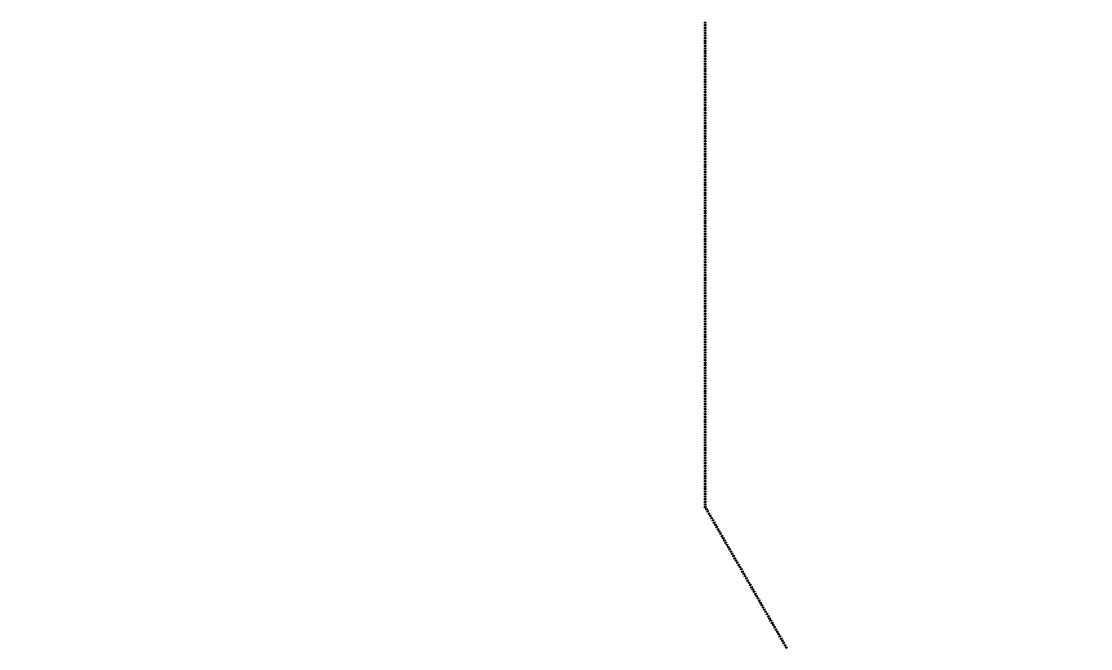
# Model space of a CAD drawing. Header units: inches. Extents: x 0 to 114300, y 0 to 114300.
# Drawn here: x 30997 to 33488, y 30688 to 32149 of the extents above; entities that cross this region are included whole.
import ezdxf

# ---------------------------------------------------------------- set-up
doc = ezdxf.new("R2010")
doc.units = ezdxf.units.IN
doc.header["$MEASUREMENT"] = 0

msp = doc.modelspace()

# ---------------------------------------------------------------- hatches: boundary and pattern name
h = msp.add_hatch()
h.set_pattern_fill('ANSI31', color=256, scale=100)
h.set_pattern_definition([(45, (-3636.992, -6350), (-8.8388348, 8.8388348), [])])
h.paths.add_polyline_path([(114300, 0), (0, 0), (0, 114300), (114300, 114300)])
edge = h.paths.add_edge_path(flags=16)
edge.add_arc((57150, 57150), 50800, 288.35844, 529.79531, ccw=False)
edge.add_line((73150, 8935.5), (41150, 8935.5))
edge.add_arc((57150, 57150), 50800, 190.20469, 251.64156, ccw=False)
edge.add_arc((57150, 57150), 50800, 169.79531, 190.20469, ccw=False)

# ---------------------------------------------------------------- linework, layer by layer
for points in [[(32591.9, 32144.7), (32588.9, 32144.7), (32588.9, 32147.7), (32591.9, 32147.7)], [(32591.9, 32138.7), (32588.9, 32138.7), (32588.9, 32141.7), (32591.9, 32141.7)], [(32591.9, 32132.7), (32588.9, 32132.7), (32588.9, 32135.7), (32591.9, 32135.7)], [(32591.9, 32126.7), (32588.9, 32126.7), (32588.9, 32129.7), (32591.9, 32129.7)], [(32591.9, 32120.7), (32588.9, 32120.7), (32588.9, 32123.7), (32591.9, 32123.7)], [(32591.9, 32114.7), (32588.9, 32114.7), (32588.9, 32117.7), (32591.9, 32117.7)], [(32591.9, 32108.7), (32588.9, 32108.7), (32588.9, 32111.7), (32591.9, 32111.7)], [(32591.9, 32102.7), (32588.9, 32102.7), (32588.9, 32105.7), (32591.9, 32105.7)], [(32591.9, 32096.7), (32588.9, 32096.7), (32588.9, 32099.7), (32591.9, 32099.7)], [(32591.9, 32090.7), (32588.9, 32090.7), (32588.9, 32093.7), (32591.9, 32093.7)], [(32591.9, 32084.7), (32588.9, 32084.7), (32588.9, 32087.7), (32591.9, 32087.7)], [(32591.9, 32078.7), (32588.9, 32078.7), (32588.9, 32081.7), (32591.9, 32081.7)], [(32591.9, 32072.7), (32588.9, 32072.7), (32588.9, 32075.7), (32591.9, 32075.7)], [(32591.9, 32066.7), (32588.9, 32066.7), (32588.9, 32069.7), (32591.9, 32069.7)], [(32591.9, 32060.7), (32588.9, 32060.7), (32588.9, 32063.7), (32591.9, 32063.7)], [(32591.9, 32054.7), (32588.9, 32054.7), (32588.9, 32057.7), (32591.9, 32057.7)], [(32591.9, 32048.7), (32588.9, 32048.7), (32588.9, 32051.7), (32591.9, 32051.7)], [(32591.9, 32042.7), (32588.9, 32042.7), (32588.9, 32045.7), (32591.9, 32045.7)], [(32591.9, 32036.7), (32588.9, 32036.7), (32588.9, 32039.7), (32591.9, 32039.7)], [(32591.9, 32030.7), (32588.9, 32030.7), (32588.9, 32033.7), (32591.9, 32033.7)], [(32591.9, 32024.7), (32588.9, 32024.7), (32588.9, 32027.7), (32591.9, 32027.7)], [(32591.9, 32018.7), (32588.9, 32018.7), (32588.9, 32021.7), (32591.9, 32021.7)], [(32591.9, 32012.7), (32588.9, 32012.7), (32588.9, 32015.7), (32591.9, 32015.7)], [(32591.9, 32006.7), (32588.9, 32006.7), (32588.9, 32009.7), (32591.9, 32009.7)], [(32591.9, 32000.7), (32588.9, 32000.7), (32588.9, 32003.7), (32591.9, 32003.7)], [(32591.9, 31994.7), (32588.9, 31994.7), (32588.9, 31997.7), (32591.9, 31997.7)], [(32591.9, 31988.7), (32588.9, 31988.7), (32588.9, 31991.7), (32591.9, 31991.7)], [(32591.9, 31982.7), (32588.9, 31982.7), (32588.9, 31985.7), (32591.9, 31985.7)], [(32591.9, 31976.7), (32588.9, 31976.7), (32588.9, 31979.7), (32591.9, 31979.7)], [(32591.9, 31970.7), (32588.9, 31970.7), (32588.9, 31973.7), (32591.9, 31973.7)], [(32591.9, 31964.7), (32588.9, 31964.7), (32588.9, 31967.7), (32591.9, 31967.7)], [(32591.9, 31958.7), (32588.9, 31958.7), (32588.9, 31961.7), (32591.9, 31961.7)], [(32591.9, 31952.7), (32588.9, 31952.7), (32588.9, 31955.7), (32591.9, 31955.7)], [(32591.9, 31946.7), (32588.9, 31946.7), (32588.9, 31949.7), (32591.9, 31949.7)], [(32591.9, 31940.7), (32588.9, 31940.7), (32588.9, 31943.7), (32591.9, 31943.7)], [(32591.9, 31934.7), (32588.9, 31934.7), (32588.9, 31937.7), (32591.9, 31937.7)], [(32591.9, 31928.7), (32588.9, 31928.7), (32588.9, 31931.7), (32591.9, 31931.7)], [(32591.9, 31922.7), (32588.9, 31922.7), (32588.9, 31925.7), (32591.9, 31925.7)], [(32591.9, 31916.7), (32588.9, 31916.7), (32588.9, 31919.7), (32591.9, 31919.7)], [(32591.9, 31910.7), (32588.9, 31910.7), (32588.9, 31913.7), (32591.9, 31913.7)], [(32591.9, 31904.7), (32588.9, 31904.7), (32588.9, 31907.7), (32591.9, 31907.7)], [(32591.9, 31898.7), (32588.9, 31898.7), (32588.9, 31901.7), (32591.9, 31901.7)], [(32591.9, 31892.7), (32588.9, 31892.7), (32588.9, 31895.7), (32591.9, 31895.7)], [(32591.9, 31886.7), (32588.9, 31886.7), (32588.9, 31889.7), (32591.9, 31889.7)], [(32591.9, 31880.7), (32588.9, 31880.7), (32588.9, 31883.7), (32591.9, 31883.7)], [(32591.9, 31874.7), (32588.9, 31874.7), (32588.9, 31877.7), (32591.9, 31877.7)], [(32591.9, 31868.7), (32588.9, 31868.7), (32588.9, 31871.7), (32591.9, 31871.7)], [(32591.9, 31862.7), (32588.9, 31862.7), (32588.9, 31865.7), (32591.9, 31865.7)], [(32591.9, 31856.7), (32588.9, 31856.7), (32588.9, 31859.7), (32591.9, 31859.7)], [(32591.9, 31850.7), (32588.9, 31850.7), (32588.9, 31853.7), (32591.9, 31853.7)], [(32591.9, 31844.7), (32588.9, 31844.7), (32588.9, 31847.7), (32591.9, 31847.7)], [(32591.9, 31838.7), (32588.9, 31838.7), (32588.9, 31841.7), (32591.9, 31841.7)], [(32591.9, 31832.7), (32588.9, 31832.7), (32588.9, 31835.7), (32591.9, 31835.7)], [(32591.9, 31826.7), (32588.9, 31826.7), (32588.9, 31829.7), (32591.9, 31829.7)], [(32591.9, 31820.7), (32588.9, 31820.7), (32588.9, 31823.7), (32591.9, 31823.7)], [(32591.9, 31814.7), (32588.9, 31814.7), (32588.9, 31817.7), (32591.9, 31817.7)], [(32591.9, 31808.7), (32588.9, 31808.7), (32588.9, 31811.7), (32591.9, 31811.7)], [(32591.9, 31802.7), (32588.9, 31802.7), (32588.9, 31805.7), (32591.9, 31805.7)], [(32591.9, 31796.7), (32588.9, 31796.7), (32588.9, 31799.7), (32591.9, 31799.7)], [(32591.9, 31790.7), (32588.9, 31790.7), (32588.9, 31793.7), (32591.9, 31793.7)], [(32591.9, 31784.7), (32588.9, 31784.7), (32588.9, 31787.7), (32591.9, 31787.7)], [(32591.9, 31778.7), (32588.9, 31778.7), (32588.9, 31781.7), (32591.9, 31781.7)], [(32591.9, 31772.7), (32588.9, 31772.7), (32588.9, 31775.7), (32591.9, 31775.7)], [(32591.9, 31766.7), (32588.9, 31766.7), (32588.9, 31769.7), (32591.9, 31769.7)], [(32591.9, 31760.7), (32588.9, 31760.7), (32588.9, 31763.7), (32591.9, 31763.7)], [(32591.9, 31754.7), (32588.9, 31754.7), (32588.9, 31757.7), (32591.9, 31757.7)], [(32591.9, 31748.7), (32588.9, 31748.7), (32588.9, 31751.7), (32591.9, 31751.7)], [(32591.9, 31742.7), (32588.9, 31742.7), (32588.9, 31745.7), (32591.9, 31745.7)], [(32591.9, 31736.7), (32588.9, 31736.7), (32588.9, 31739.7), (32591.9, 31739.7)], [(32591.9, 31730.7), (32588.9, 31730.7), (32588.9, 31733.7), (32591.9, 31733.7)], [(32591.9, 31724.7), (32588.9, 31724.7), (32588.9, 31727.7), (32591.9, 31727.7)], [(32591.9, 31718.7), (32588.9, 31718.7), (32588.9, 31721.7), (32591.9, 31721.7)], [(32591.9, 31712.7), (32588.9, 31712.7), (32588.9, 31715.7), (32591.9, 31715.7)], [(32591.9, 31706.7), (32588.9, 31706.7), (32588.9, 31709.7), (32591.9, 31709.7)], [(32591.9, 31700.7), (32588.9, 31700.7), (32588.9, 31703.7), (32591.9, 31703.7)], [(32591.9, 31694.7), (32588.9, 31694.7), (32588.9, 31697.7), (32591.9, 31697.7)], [(32591.9, 31688.7), (32588.9, 31688.7), (32588.9, 31691.7), (32591.9, 31691.7)], [(32591.9, 31682.7), (32588.9, 31682.7), (32588.9, 31685.7), (32591.9, 31685.7)], [(32591.9, 31676.7), (32588.9, 31676.7), (32588.9, 31679.7), (32591.9, 31679.7)], [(32591.9, 31670.7), (32588.9, 31670.7), (32588.9, 31673.7), (32591.9, 31673.7)], [(32591.9, 31664.7), (32588.9, 31664.7), (32588.9, 31667.7), (32591.9, 31667.7)], [(32591.9, 31658.7), (32588.9, 31658.7), (32588.9, 31661.7), (32591.9, 31661.7)], [(32591.9, 31652.7), (32588.9, 31652.7), (32588.9, 31655.7), (32591.9, 31655.7)], [(32591.9, 31646.7), (32588.9, 31646.7), (32588.9, 31649.7), (32591.9, 31649.7)], [(32591.9, 31640.7), (32588.9, 31640.7), (32588.9, 31643.7), (32591.9, 31643.7)], [(32591.9, 31634.7), (32588.9, 31634.7), (32588.9, 31637.7), (32591.9, 31637.7)], [(32591.9, 31628.7), (32588.9, 31628.7), (32588.9, 31631.7), (32591.9, 31631.7)], [(32591.9, 31622.7), (32588.9, 31622.7), (32588.9, 31625.7), (32591.9, 31625.7)], [(32591.9, 31616.7), (32588.9, 31616.7), (32588.9, 31619.7), (32591.9, 31619.7)], [(32591.9, 31610.7), (32588.9, 31610.7), (32588.9, 31613.7), (32591.9, 31613.7)], [(32591.9, 31604.7), (32588.9, 31604.7), (32588.9, 31607.7), (32591.9, 31607.7)], [(32591.9, 31598.7), (32588.9, 31598.7), (32588.9, 31601.7), (32591.9, 31601.7)], [(32591.9, 31592.7), (32588.9, 31592.7), (32588.9, 31595.7), (32591.9, 31595.7)], [(32591.9, 31586.7), (32588.9, 31586.7), (32588.9, 31589.7), (32591.9, 31589.7)], [(32591.9, 31580.7), (32588.9, 31580.7), (32588.9, 31583.7), (32591.9, 31583.7)], [(32591.9, 31574.7), (32588.9, 31574.7), (32588.9, 31577.7), (32591.9, 31577.7)], [(32591.9, 31568.7), (32588.9, 31568.7), (32588.9, 31571.7), (32591.9, 31571.7)], [(32591.9, 31562.7), (32588.9, 31562.7), (32588.9, 31565.7), (32591.9, 31565.7)], [(32591.9, 31556.7), (32588.9, 31556.7), (32588.9, 31559.7), (32591.9, 31559.7)], [(32591.9, 31550.7), (32588.9, 31550.7), (32588.9, 31553.7), (32591.9, 31553.7)], [(32591.9, 31544.7), (32588.9, 31544.7), (32588.9, 31547.7), (32591.9, 31547.7)], [(32591.9, 31538.7), (32588.9, 31538.7), (32588.9, 31541.7), (32591.9, 31541.7)], [(32591.9, 31532.7), (32588.9, 31532.7), (32588.9, 31535.7), (32591.9, 31535.7)], [(32591.9, 31526.7), (32588.9, 31526.7), (32588.9, 31529.7), (32591.9, 31529.7)], [(32591.9, 31520.7), (32588.9, 31520.7), (32588.9, 31523.7), (32591.9, 31523.7)], [(32591.9, 31514.7), (32588.9, 31514.7), (32588.9, 31517.7), (32591.9, 31517.7)], [(32591.9, 31508.7), (32588.9, 31508.7), (32588.9, 31511.7), (32591.9, 31511.7)], [(32591.9, 31502.7), (32588.9, 31502.7), (32588.9, 31505.7), (32591.9, 31505.7)], [(32591.9, 31496.7), (32588.9, 31496.7), (32588.9, 31499.7), (32591.9, 31499.7)], [(32591.9, 31490.7), (32588.9, 31490.7), (32588.9, 31493.7), (32591.9, 31493.7)], [(32591.9, 31484.7), (32588.9, 31484.7), (32588.9, 31487.7), (32591.9, 31487.7)], [(32591.9, 31478.7), (32588.9, 31478.7), (32588.9, 31481.7), (32591.9, 31481.7)], [(32591.9, 31472.7), (32588.9, 31472.7), (32588.9, 31475.7), (32591.9, 31475.7)], [(32591.9, 31466.7), (32588.9, 31466.7), (32588.9, 31469.7), (32591.9, 31469.7)], [(32591.9, 31460.7), (32588.9, 31460.7), (32588.9, 31463.7), (32591.9, 31463.7)], [(32591.9, 31454.7), (32588.9, 31454.7), (32588.9, 31457.7), (32591.9, 31457.7)], [(32591.9, 31448.7), (32588.9, 31448.7), (32588.9, 31451.7), (32591.9, 31451.7)], [(32591.9, 31442.7), (32588.9, 31442.7), (32588.9, 31445.7), (32591.9, 31445.7)], [(32591.9, 31436.7), (32588.9, 31436.7), (32588.9, 31439.7), (32591.9, 31439.7)], [(32591.9, 31430.7), (32588.9, 31430.7), (32588.9, 31433.7), (32591.9, 31433.7)], [(32591.9, 31424.7), (32588.9, 31424.7), (32588.9, 31427.7), (32591.9, 31427.7)], [(32591.9, 31418.7), (32588.9, 31418.7), (32588.9, 31421.7), (32591.9, 31421.7)], [(32591.9, 31412.7), (32588.9, 31412.7), (32588.9, 31415.7), (32591.9, 31415.7)], [(32591.9, 31406.7), (32588.9, 31406.7), (32588.9, 31409.7), (32591.9, 31409.7)], [(32591.9, 31400.7), (32588.9, 31400.7), (32588.9, 31403.7), (32591.9, 31403.7)], [(32591.9, 31394.7), (32588.9, 31394.7), (32588.9, 31397.7), (32591.9, 31397.7)], [(32591.9, 31388.7), (32588.9, 31388.7), (32588.9, 31391.7), (32591.9, 31391.7)], [(32591.9, 31382.7), (32588.9, 31382.7), (32588.9, 31385.7), (32591.9, 31385.7)], [(32591.9, 31376.7), (32588.9, 31376.7), (32588.9, 31379.7), (32591.9, 31379.7)], [(32591.9, 31370.7), (32588.9, 31370.7), (32588.9, 31373.7), (32591.9, 31373.7)], [(32591.9, 31364.7), (32588.9, 31364.7), (32588.9, 31367.7), (32591.9, 31367.7)], [(32591.9, 31358.7), (32588.9, 31358.7), (32588.9, 31361.7), (32591.9, 31361.7)], [(32591.9, 31352.7), (32588.9, 31352.7), (32588.9, 31355.7), (32591.9, 31355.7)], [(32591.9, 31346.7), (32588.9, 31346.7), (32588.9, 31349.7), (32591.9, 31349.7)], [(32591.9, 31340.7), (32588.9, 31340.7), (32588.9, 31343.7), (32591.9, 31343.7)], [(32591.9, 31334.7), (32588.9, 31334.7), (32588.9, 31337.7), (32591.9, 31337.7)], [(32591.9, 31328.7), (32588.9, 31328.7), (32588.9, 31331.7), (32591.9, 31331.7)], [(32591.9, 31322.7), (32588.9, 31322.7), (32588.9, 31325.7), (32591.9, 31325.7)], [(32591.9, 31316.7), (32588.9, 31316.7), (32588.9, 31319.7), (32591.9, 31319.7)], [(32591.9, 31310.7), (32588.9, 31310.7), (32588.9, 31313.7), (32591.9, 31313.7)], [(32591.9, 31304.7), (32588.9, 31304.7), (32588.9, 31307.7), (32591.9, 31307.7)], [(32591.9, 31298.7), (32588.9, 31298.7), (32588.9, 31301.7), (32591.9, 31301.7)], [(32591.9, 31292.7), (32588.9, 31292.7), (32588.9, 31295.7), (32591.9, 31295.7)], [(32591.9, 31286.7), (32588.9, 31286.7), (32588.9, 31289.7), (32591.9, 31289.7)], [(32591.9, 31280.7), (32588.9, 31280.7), (32588.9, 31283.7), (32591.9, 31283.7)], [(32591.9, 31274.7), (32588.9, 31274.7), (32588.9, 31277.7), (32591.9, 31277.7)], [(32591.9, 31268.7), (32588.9, 31268.7), (32588.9, 31271.7), (32591.9, 31271.7)], [(32591.9, 31262.7), (32588.9, 31262.7), (32588.9, 31265.7), (32591.9, 31265.7)], [(32591.9, 31256.7), (32588.9, 31256.7), (32588.9, 31259.7), (32591.9, 31259.7)], [(32591.9, 31250.7), (32588.9, 31250.7), (32588.9, 31253.7), (32591.9, 31253.7)], [(32591.9, 31244.7), (32588.9, 31244.7), (32588.9, 31247.7), (32591.9, 31247.7)], [(32591.9, 31238.7), (32588.9, 31238.7), (32588.9, 31241.7), (32591.9, 31241.7)], [(32591.9, 31232.7), (32588.9, 31232.7), (32588.9, 31235.7), (32591.9, 31235.7)], [(32591.9, 31226.7), (32588.9, 31226.7), (32588.9, 31229.7), (32591.9, 31229.7)], [(32591.9, 31220.7), (32588.9, 31220.7), (32588.9, 31223.7), (32591.9, 31223.7)], [(32591.9, 31214.7), (32588.9, 31214.7), (32588.9, 31217.7), (32591.9, 31217.7)], [(32591.9, 31208.7), (32588.9, 31208.7), (32588.9, 31211.7), (32591.9, 31211.7)], [(32591.9, 31202.7), (32588.9, 31202.7), (32588.9, 31205.7), (32591.9, 31205.7)], [(32591.9, 31196.7), (32588.9, 31196.7), (32588.9, 31199.7), (32591.9, 31199.7)], [(32591.9, 31190.7), (32588.9, 31190.7), (32588.9, 31193.7), (32591.9, 31193.7)], [(32591.9, 31184.7), (32588.9, 31184.7), (32588.9, 31187.7), (32591.9, 31187.7)], [(32591.9, 31178.7), (32588.9, 31178.7), (32588.9, 31181.7), (32591.9, 31181.7)], [(32591.9, 31172.7), (32588.9, 31172.7), (32588.9, 31175.7), (32591.9, 31175.7)], [(32591.9, 31166.7), (32588.9, 31166.7), (32588.9, 31169.7), (32591.9, 31169.7)], [(32591.9, 31160.7), (32588.9, 31160.7), (32588.9, 31163.7), (32591.9, 31163.7)], [(32591.9, 31154.7), (32588.9, 31154.7), (32588.9, 31157.7), (32591.9, 31157.7)], [(32591.9, 31148.7), (32588.9, 31148.7), (32588.9, 31151.7), (32591.9, 31151.7)], [(32591.9, 31142.7), (32588.9, 31142.7), (32588.9, 31145.7), (32591.9, 31145.7)], [(32591.9, 31136.7), (32588.9, 31136.7), (32588.9, 31139.7), (32591.9, 31139.7)], [(32591.9, 31130.7), (32588.9, 31130.7), (32588.9, 31133.7), (32591.9, 31133.7)], [(32591.9, 31124.7), (32588.9, 31124.7), (32588.9, 31127.7), (32591.9, 31127.7)], [(32591.9, 31118.7), (32588.9, 31118.7), (32588.9, 31121.7), (32591.9, 31121.7)], [(32591.9, 31112.7), (32588.9, 31112.7), (32588.9, 31115.7), (32591.9, 31115.7)], [(32591.9, 31106.7), (32588.9, 31106.7), (32588.9, 31109.7), (32591.9, 31109.7)], [(32591.9, 31100.7), (32588.9, 31100.7), (32588.9, 31103.7), (32591.9, 31103.7)], [(32591.9, 31094.7), (32588.9, 31094.7), (32588.9, 31097.7), (32591.9, 31097.7)], [(32591.9, 31088.7), (32588.9, 31088.7), (32588.9, 31091.7), (32591.9, 31091.7)], [(32591.9, 31082.7), (32588.9, 31082.7), (32588.9, 31085.7), (32591.9, 31085.7)], [(32591.9, 31076.7), (32588.9, 31076.7), (32588.9, 31079.7), (32591.9, 31079.7)], [(32591.9, 31070.7), (32588.9, 31070.7), (32588.9, 31073.7), (32591.9, 31073.7)], [(32591.9, 31064.7), (32588.9, 31064.7), (32588.9, 31067.7), (32591.9, 31067.7)], [(32591.9, 31058.7), (32588.9, 31058.7), (32588.9, 31061.7), (32591.9, 31061.7)], [(32591.9, 31052.7), (32588.9, 31052.7), (32588.9, 31055.7), (32591.9, 31055.7)], [(32591.9, 31046.7), (32588.9, 31046.7), (32588.9, 31049.7), (32591.9, 31049.7)], [(32591.9, 31040.7), (32588.9, 31040.7), (32588.9, 31043.7), (32591.9, 31043.7)], [(32588.4, 31018.8), (32591, 31020.3), (32592.5, 31017.7), (32589.9, 31016.2)], [(32591.9, 31034.7), (32588.9, 31034.7), (32588.9, 31037.7), (32591.9, 31037.7)], [(32591.9, 31028.7), (32588.9, 31028.7), (32588.9, 31031.7), (32591.9, 31031.7)], [(32591.9, 31022.7), (32588.9, 31022.7), (32588.9, 31025.7), (32591.9, 31025.7)], [(32591.4, 31013.6), (32594, 31015.1), (32595.5, 31012.5), (32592.9, 31011)], [(32594.4, 31008.4), (32597, 31009.9), (32598.5, 31007.3), (32595.9, 31005.8)], [(32597.4, 31003.2), (32600, 31004.7), (32601.5, 31002.1), (32598.9, 31000.6)], [(32600.4, 30998), (32603, 30999.5), (32604.5, 30996.9), (32601.9, 30995.4)], [(32603.4, 30992.8), (32606, 30994.3), (32607.5, 30991.7), (32604.9, 30990.2)], [(32606.4, 30987.6), (32609, 30989.1), (32610.5, 30986.5), (32607.9, 30985)], [(32609.4, 30982.4), (32612, 30983.9), (32613.5, 30981.3), (32610.9, 30979.8)], [(32612.4, 30977.2), (32615, 30978.7), (32616.5, 30976.1), (32613.9, 30974.6)], [(32615.4, 30972), (32618, 30973.5), (32619.5, 30970.9), (32616.9, 30969.4)], [(32618.4, 30966.8), (32621, 30968.3), (32622.5, 30965.7), (32619.9, 30964.2)], [(32621.4, 30961.6), (32624, 30963.1), (32625.5, 30960.5), (32622.9, 30959)], [(32624.4, 30956.4), (32627, 30957.9), (32628.5, 30955.3), (32625.9, 30953.8)], [(32627.4, 30951.2), (32630, 30952.7), (32631.5, 30950.1), (32628.9, 30948.6)], [(32630.4, 30946), (32633, 30947.5), (32634.5, 30944.9), (32631.9, 30943.4)], [(32633.4, 30940.8), (32636, 30942.3), (32637.5, 30939.7), (32634.9, 30938.2)], [(32636.4, 30935.6), (32639, 30937.1), (32640.5, 30934.5), (32637.9, 30933)], [(32639.4, 30930.4), (32642, 30931.9), (32643.5, 30929.3), (32640.9, 30927.8)], [(32642.4, 30925.2), (32645, 30926.7), (32646.5, 30924.1), (32643.9, 30922.6)], [(32645.4, 30920), (32648, 30921.5), (32649.5, 30919), (32646.9, 30917.5)], [(32648.4, 30914.9), (32651, 30916.4), (32652.5, 30913.8), (32649.9, 30912.3)], [(32651.4, 30909.7), (32654, 30911.2), (32655.5, 30908.6), (32652.9, 30907.1)], [(32654.4, 30904.5), (32657, 30906), (32658.5, 30903.4), (32655.9, 30901.9)], [(32657.4, 30899.3), (32660, 30900.8), (32661.5, 30898.2), (32658.9, 30896.7)], [(32660.4, 30894.1), (32663, 30895.6), (32664.5, 30893), (32661.9, 30891.5)], [(32663.4, 30888.9), (32666, 30890.4), (32667.5, 30887.8), (32664.9, 30886.3)], [(32666.4, 30883.7), (32669, 30885.2), (32670.5, 30882.6), (32667.9, 30881.1)], [(32669.4, 30878.5), (32672, 30880), (32673.5, 30877.4), (32670.9, 30875.9)], [(32672.4, 30873.3), (32675, 30874.8), (32676.5, 30872.2), (32673.9, 30870.7)], [(32675.4, 30868.1), (32678, 30869.6), (32679.5, 30867), (32676.9, 30865.5)], [(32678.4, 30862.9), (32681, 30864.4), (32682.5, 30861.8), (32679.9, 30860.3)], [(32681.4, 30857.7), (32684, 30859.2), (32685.5, 30856.6), (32682.9, 30855.1)], [(32684.4, 30852.5), (32687, 30854), (32688.5, 30851.4), (32685.9, 30849.9)], [(32687.4, 30847.3), (32690, 30848.8), (32691.5, 30846.2), (32688.9, 30844.7)], [(32690.4, 30842.1), (32693, 30843.6), (32694.5, 30841), (32691.9, 30839.5)], [(32693.4, 30836.9), (32696, 30838.4), (32697.5, 30835.8), (32694.9, 30834.3)], [(32696.4, 30831.7), (32699, 30833.2), (32700.5, 30830.6), (32697.9, 30829.1)], [(32699.4, 30826.5), (32702, 30828), (32703.5, 30825.4), (32700.9, 30823.9)], [(32702.4, 30821.3), (32705, 30822.8), (32706.5, 30820.2), (32703.9, 30818.7)], [(32705.4, 30816.1), (32708, 30817.6), (32709.5, 30815), (32706.9, 30813.5)], [(32708.4, 30810.9), (32711, 30812.4), (32712.5, 30809.8), (32709.9, 30808.3)], [(32711.4, 30805.7), (32714, 30807.2), (32715.5, 30804.6), (32712.9, 30803.1)], [(32714.4, 30800.5), (32717, 30802), (32718.5, 30799.4), (32715.9, 30797.9)], [(32717.4, 30795.3), (32720, 30796.8), (32721.5, 30794.2), (32718.9, 30792.7)], [(32720.4, 30790.1), (32723, 30791.6), (32724.5, 30789), (32721.9, 30787.5)], [(32723.4, 30784.9), (32726, 30786.4), (32727.5, 30783.9), (32724.9, 30782.4)], [(32726.4, 30779.8), (32729, 30781.3), (32730.5, 30778.7), (32727.9, 30777.2)], [(32729.4, 30774.6), (32732, 30776.1), (32733.5, 30773.5), (32730.9, 30772)], [(32732.4, 30769.4), (32735, 30770.9), (32736.5, 30768.3), (32733.9, 30766.8)], [(32735.4, 30764.2), (32738, 30765.7), (32739.5, 30763.1), (32736.9, 30761.6)], [(32738.4, 30759), (32741, 30760.5), (32742.5, 30757.9), (32739.9, 30756.4)], [(32741.4, 30753.8), (32744, 30755.3), (32745.5, 30752.7), (32742.9, 30751.2)], [(32744.4, 30748.6), (32747, 30750.1), (32748.5, 30747.5), (32745.9, 30746)], [(32747.4, 30743.4), (32750, 30744.9), (32751.5, 30742.3), (32748.9, 30740.8)], [(32750.4, 30738.2), (32753, 30739.7), (32754.5, 30737.1), (32751.9, 30735.6)], [(32753.4, 30733), (32756, 30734.5), (32757.5, 30731.9), (32754.9, 30730.4)], [(32756.4, 30727.8), (32759, 30729.3), (32760.5, 30726.7), (32757.9, 30725.2)], [(32759.4, 30722.6), (32762, 30724.1), (32763.5, 30721.5), (32760.9, 30720)], [(32762.4, 30717.4), (32765, 30718.9), (32766.5, 30716.3), (32763.9, 30714.8)], [(32765.4, 30712.2), (32768, 30713.7), (32769.5, 30711.1), (32766.9, 30709.6)], [(32768.4, 30707), (32771, 30708.5), (32772.5, 30705.9), (32769.9, 30704.4)], [(32771.4, 30701.8), (32774, 30703.3), (32775.5, 30700.7), (32772.9, 30699.2)], [(32774.4, 30696.6), (32777, 30698.1), (32778.5, 30695.5), (32775.9, 30694)], [(32777.4, 30691.4), (32780, 30692.9), (32781.5, 30690.3), (32778.9, 30688.8)]]:
    msp.add_lwpolyline(points, close=True)

doc.saveas('drawing.dxf')
